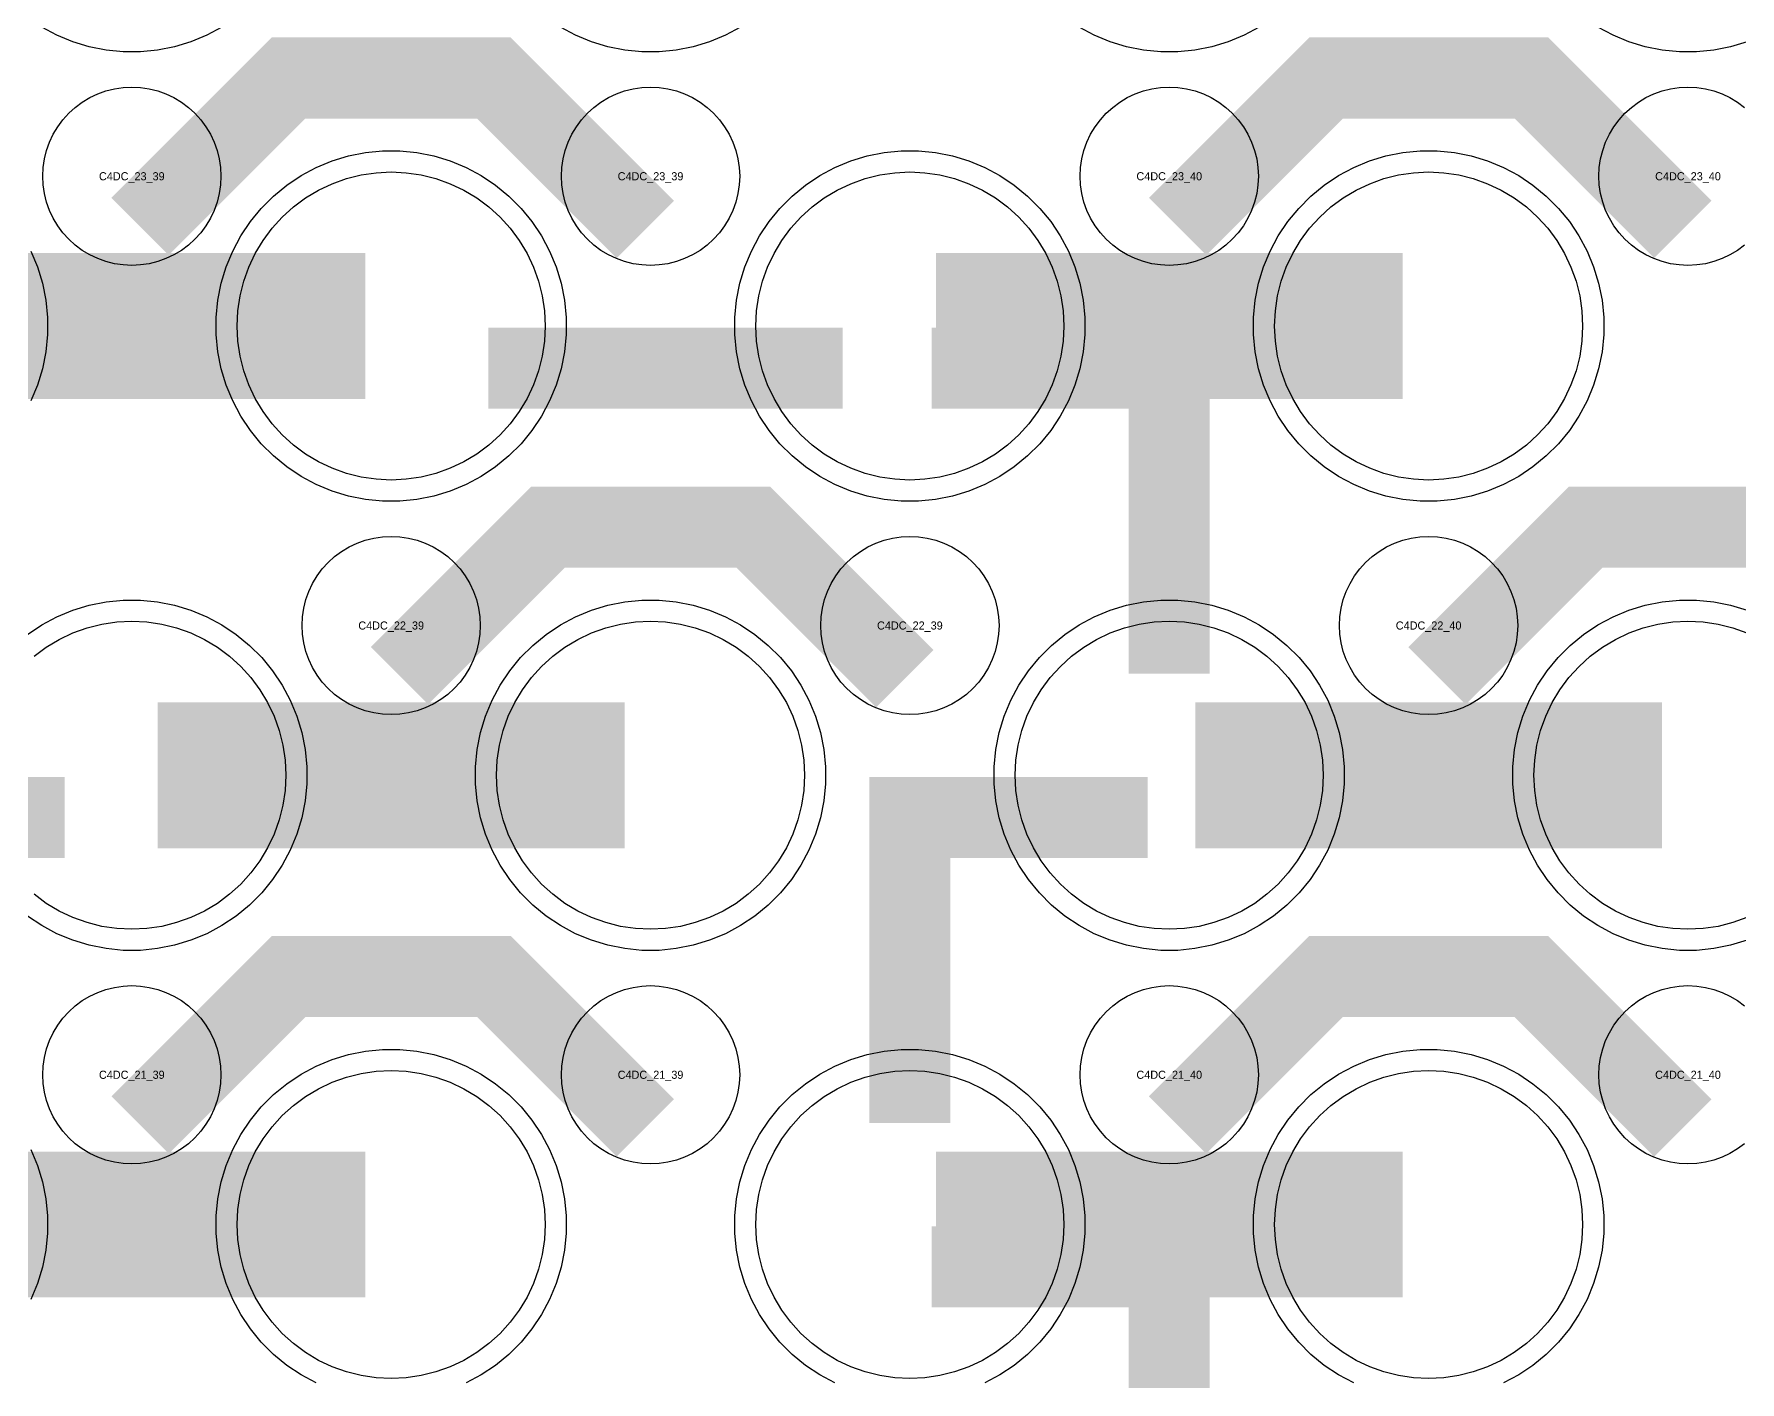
# Model space of a CAD drawing. Extents: x -11880 to 11880, y -14992 to 14992.
# Drawn here: x 450 to 976, y -11978 to -11563 of the extents above; entities that cross this region are included whole.
import ezdxf
from ezdxf.enums import TextEntityAlignment as Align

# ---------------------------------------------------------------- set-up
doc = ezdxf.new("R2010")
doc.units = 0
doc.header["$MEASUREMENT"] = 0
for name, color, linetype in [('GDS_775_DT_237', 138, 'CONTINUOUS'), ('RDL1_FS', 34, 'CONTINUOUS'), ('RDL_BS', 160, 'CONTINUOUS')]:
    doc.layers.add(name, color=color, linetype=linetype)

msp = doc.modelspace()

# ---------------------------------------------------------------- linework, layer by layer
at = {"layer": 'RDL1_FS'}
for points in [[(560, -11700.099), (555.343, -11699.87), (550.732, -11699.186), (546.209, -11698.054), (541.819, -11696.482), (537.605, -11694.49), (533.605, -11692.092), (529.86, -11689.314), (526.406, -11686.184), (523.276, -11682.73), (520.498, -11678.985), (518.1, -11674.985), (516.108, -11670.771), (514.536, -11666.381), (513.404, -11661.858), (512.72, -11657.247), (512.491, -11652.59), (512.72, -11647.933), (513.404, -11643.322), (514.536, -11638.799), (516.108, -11634.409), (518.1, -11630.195), (520.498, -11626.195), (523.276, -11622.45), (526.406, -11618.996), (529.86, -11615.866), (533.605, -11613.088), (537.605, -11610.69), (541.819, -11608.698), (546.209, -11607.126), (550.732, -11605.994), (555.343, -11605.31), (560, -11605.081), (564.657, -11605.31), (569.268, -11605.994), (573.791, -11607.126), (578.181, -11608.698), (582.395, -11610.69), (586.395, -11613.088), (590.14, -11615.866), (593.594, -11618.996), (596.724, -11622.45), (599.502, -11626.195), (601.9, -11630.195), (603.892, -11634.409), (605.464, -11638.799), (606.596, -11643.322), (607.28, -11647.933), (607.509, -11652.59), (607.28, -11657.247), (606.596, -11661.858), (605.464, -11666.381), (603.892, -11670.771), (601.9, -11674.985), (599.502, -11678.985), (596.724, -11682.73), (593.594, -11686.184), (590.14, -11689.314), (586.395, -11692.092), (582.395, -11694.49), (578.181, -11696.482), (573.791, -11698.054), (569.268, -11699.186), (564.657, -11699.87)], [(720, -11700.099), (715.343, -11699.87), (710.732, -11699.186), (706.209, -11698.054), (701.819, -11696.482), (697.605, -11694.49), (693.605, -11692.092), (689.86, -11689.314), (686.406, -11686.184), (683.276, -11682.73), (680.498, -11678.985), (678.1, -11674.985), (676.108, -11670.771), (674.536, -11666.381), (673.404, -11661.858), (672.72, -11657.247), (672.491, -11652.59), (672.72, -11647.933), (673.404, -11643.322), (674.536, -11638.799), (676.108, -11634.409), (678.1, -11630.195), (680.498, -11626.195), (683.276, -11622.45), (686.406, -11618.996), (689.86, -11615.866), (693.605, -11613.088), (697.605, -11610.69), (701.819, -11608.698), (706.209, -11607.126), (710.732, -11605.994), (715.343, -11605.31), (720, -11605.081), (724.657, -11605.31), (729.268, -11605.994), (733.791, -11607.126), (738.181, -11608.698), (742.395, -11610.69), (746.395, -11613.088), (750.14, -11615.866), (753.594, -11618.996), (756.724, -11622.45), (759.502, -11626.195), (761.9, -11630.195), (763.892, -11634.409), (765.464, -11638.799), (766.596, -11643.322), (767.28, -11647.933), (767.509, -11652.59), (767.28, -11657.247), (766.596, -11661.858), (765.464, -11666.381), (763.892, -11670.771), (761.9, -11674.985), (759.502, -11678.985), (756.724, -11682.73), (753.594, -11686.184), (750.14, -11689.314), (746.395, -11692.092), (742.395, -11694.49), (738.181, -11696.482), (733.791, -11698.054), (729.268, -11699.186), (724.657, -11699.87)], [(880, -11700.099), (875.343, -11699.87), (870.732, -11699.186), (866.209, -11698.054), (861.819, -11696.482), (857.605, -11694.49), (853.605, -11692.092), (849.86, -11689.314), (846.406, -11686.184), (843.276, -11682.73), (840.498, -11678.985), (838.1, -11674.985), (836.108, -11670.771), (834.536, -11666.381), (833.404, -11661.858), (832.72, -11657.247), (832.491, -11652.59), (832.72, -11647.933), (833.404, -11643.322), (834.536, -11638.799), (836.108, -11634.409), (838.1, -11630.195), (840.498, -11626.195), (843.276, -11622.45), (846.406, -11618.996), (849.86, -11615.866), (853.605, -11613.088), (857.605, -11610.69), (861.819, -11608.698), (866.209, -11607.126), (870.732, -11605.994), (875.343, -11605.31), (880, -11605.081), (884.657, -11605.31), (889.268, -11605.994), (893.791, -11607.126), (898.181, -11608.698), (902.395, -11610.69), (906.395, -11613.088), (910.14, -11615.866), (913.594, -11618.996), (916.724, -11622.45), (919.502, -11626.195), (921.9, -11630.195), (923.892, -11634.409), (925.464, -11638.799), (926.596, -11643.322), (927.28, -11647.933), (927.509, -11652.59), (927.28, -11657.247), (926.596, -11661.858), (925.464, -11666.381), (923.892, -11670.771), (921.9, -11674.985), (919.502, -11678.985), (916.724, -11682.73), (913.594, -11686.184), (910.14, -11689.314), (906.395, -11692.092), (902.395, -11694.49), (898.181, -11696.482), (893.791, -11698.054), (889.268, -11699.186), (884.657, -11699.87)], [(800, -11838.664), (795.343, -11838.435), (790.732, -11837.751), (786.209, -11836.619), (781.819, -11835.047), (777.605, -11833.055), (773.605, -11830.657), (769.86, -11827.879), (766.406, -11824.749), (763.276, -11821.295), (760.498, -11817.55), (758.1, -11813.55), (756.108, -11809.336), (754.536, -11804.946), (753.404, -11800.423), (752.72, -11795.812), (752.491, -11791.155), (752.72, -11786.498), (753.404, -11781.887), (754.536, -11777.364), (756.108, -11772.974), (758.1, -11768.76), (760.498, -11764.76), (763.276, -11761.015), (766.406, -11757.561), (769.86, -11754.431), (773.605, -11751.653), (777.605, -11749.255), (781.819, -11747.263), (786.209, -11745.691), (790.732, -11744.559), (795.343, -11743.875), (800, -11743.646), (804.657, -11743.875), (809.268, -11744.559), (813.791, -11745.691), (818.181, -11747.263), (822.395, -11749.255), (826.395, -11751.653), (830.14, -11754.431), (833.594, -11757.561), (836.724, -11761.015), (839.502, -11764.76), (841.9, -11768.76), (843.892, -11772.974), (845.464, -11777.364), (846.596, -11781.887), (847.28, -11786.498), (847.509, -11791.155), (847.28, -11795.812), (846.596, -11800.423), (845.464, -11804.946), (843.892, -11809.336), (841.9, -11813.55), (839.502, -11817.55), (836.724, -11821.295), (833.594, -11824.749), (830.14, -11827.879), (826.395, -11830.657), (822.395, -11833.055), (818.181, -11835.047), (813.791, -11836.619), (809.268, -11837.751), (804.657, -11838.435)], [(720, -11977.229), (715.343, -11977), (710.732, -11976.316), (706.209, -11975.184), (701.819, -11973.612), (697.605, -11971.62), (693.605, -11969.222), (689.86, -11966.444), (686.406, -11963.314), (683.276, -11959.86), (680.498, -11956.115), (678.1, -11952.115), (676.108, -11947.901), (674.536, -11943.511), (673.404, -11938.988), (672.72, -11934.377), (672.491, -11929.72), (672.72, -11925.063), (673.404, -11920.452), (674.536, -11915.929), (676.108, -11911.539), (678.1, -11907.325), (680.498, -11903.325), (683.276, -11899.58), (686.406, -11896.126), (689.86, -11892.996), (693.605, -11890.218), (697.605, -11887.82), (701.819, -11885.828), (706.209, -11884.256), (710.732, -11883.124), (715.343, -11882.44), (720, -11882.211), (724.657, -11882.44), (729.268, -11883.124), (733.791, -11884.256), (738.181, -11885.828), (742.395, -11887.82), (746.395, -11890.218), (750.14, -11892.996), (753.594, -11896.126), (756.724, -11899.58), (759.502, -11903.325), (761.9, -11907.325), (763.892, -11911.539), (765.464, -11915.929), (766.596, -11920.452), (767.28, -11925.063), (767.509, -11929.72), (767.28, -11934.377), (766.596, -11938.988), (765.464, -11943.511), (763.892, -11947.901), (761.9, -11952.115), (759.502, -11956.115), (756.724, -11959.86), (753.594, -11963.314), (750.14, -11966.444), (746.395, -11969.222), (742.395, -11971.62), (738.181, -11973.612), (733.791, -11975.184), (729.268, -11976.316), (724.657, -11977)], [(880, -11977.229), (875.343, -11977), (870.732, -11976.316), (866.209, -11975.184), (861.819, -11973.612), (857.605, -11971.62), (853.605, -11969.222), (849.86, -11966.444), (846.406, -11963.314), (843.276, -11959.86), (840.498, -11956.115), (838.1, -11952.115), (836.108, -11947.901), (834.536, -11943.511), (833.404, -11938.988), (832.72, -11934.377), (832.491, -11929.72), (832.72, -11925.063), (833.404, -11920.452), (834.536, -11915.929), (836.108, -11911.539), (838.1, -11907.325), (840.498, -11903.325), (843.276, -11899.58), (846.406, -11896.126), (849.86, -11892.996), (853.605, -11890.218), (857.605, -11887.82), (861.819, -11885.828), (866.209, -11884.256), (870.732, -11883.124), (875.343, -11882.44), (880, -11882.211), (884.657, -11882.44), (889.268, -11883.124), (893.791, -11884.256), (898.181, -11885.828), (902.395, -11887.82), (906.395, -11890.218), (910.14, -11892.996), (913.594, -11896.126), (916.724, -11899.58), (919.502, -11903.325), (921.9, -11907.325), (923.892, -11911.539), (925.464, -11915.929), (926.596, -11920.452), (927.28, -11925.063), (927.509, -11929.72), (927.28, -11934.377), (926.596, -11938.988), (925.464, -11943.511), (923.892, -11947.901), (921.9, -11952.115), (919.502, -11956.115), (916.724, -11959.86), (913.594, -11963.314), (910.14, -11966.444), (906.395, -11969.222), (902.395, -11971.62), (898.181, -11973.612), (893.791, -11975.184), (889.268, -11976.316), (884.657, -11977)]]:
    msp.add_lwpolyline(points, close=True, dxfattribs=at)
for points in [[(408.002, -11652.59, 45, 45, 0), (480.002, -11652.59, 45, 45, 0)], [(480.002, -11652.59, 45, 45, 0), (552.002, -11652.59, 45, 45, 0)], [(728.002, -11652.59, 45, 45, 0), (800.002, -11652.59, 45, 45, 0)], [(800.002, -11652.59, 45, 45, 0), (872.002, -11652.59, 45, 45, 0)], [(808.002, -11791.155, 45, 45, 0), (880.002, -11791.155, 45, 45, 0)], [(880.002, -11791.155, 45, 45, 0), (952.002, -11791.155, 45, 45, 0)], [(728.002, -11929.72, 45, 45, 0), (800.002, -11929.72, 45, 45, 0)], [(800.002, -11929.72, 45, 45, 0), (872.002, -11929.72, 45, 45, 0)]]:
    msp.add_lwpolyline(points, format="xyseb", dxfattribs=at)
at = {"layer": 'RDL1_FS', "color": 241, "true_color": 0xf7abae}
msp.add_lwpolyline([(449.86, -11754.431), (453.605, -11751.653), (457.605, -11749.255), (461.819, -11747.263), (466.209, -11745.691), (470.732, -11744.559), (475.343, -11743.875), (480, -11743.646), (484.657, -11743.875), (489.268, -11744.559), (493.791, -11745.691), (498.181, -11747.263), (502.395, -11749.255), (506.395, -11751.653), (510.14, -11754.431), (513.594, -11757.561), (516.724, -11761.015), (519.502, -11764.76), (521.9, -11768.76), (523.892, -11772.974), (525.464, -11777.364), (526.596, -11781.887), (527.28, -11786.498), (527.509, -11791.155), (527.28, -11795.812), (526.596, -11800.423), (525.464, -11804.946), (523.892, -11809.336), (521.9, -11813.55), (519.502, -11817.55), (516.724, -11821.295), (513.594, -11824.749), (510.14, -11827.879), (506.395, -11830.657), (502.395, -11833.055), (498.181, -11835.047), (493.791, -11836.619), (489.268, -11837.751), (484.657, -11838.435), (480, -11838.664), (475.343, -11838.435), (470.732, -11837.751), (466.209, -11836.619), (461.819, -11835.047), (457.605, -11833.055), (453.605, -11830.657), (449.86, -11827.879)], dxfattribs=at)
for points in [[(640, -11838.664), (635.343, -11838.435), (630.732, -11837.751), (626.209, -11836.619), (621.819, -11835.047), (617.605, -11833.055), (613.605, -11830.657), (609.86, -11827.879), (606.406, -11824.749), (603.276, -11821.295), (600.498, -11817.55), (598.1, -11813.55), (596.108, -11809.336), (594.536, -11804.946), (593.404, -11800.423), (592.72, -11795.812), (592.491, -11791.155), (592.72, -11786.498), (593.404, -11781.887), (594.536, -11777.364), (596.108, -11772.974), (598.1, -11768.76), (600.498, -11764.76), (603.276, -11761.015), (606.406, -11757.561), (609.86, -11754.431), (613.605, -11751.653), (617.605, -11749.255), (621.819, -11747.263), (626.209, -11745.691), (630.732, -11744.559), (635.343, -11743.875), (640, -11743.646), (644.657, -11743.875), (649.268, -11744.559), (653.791, -11745.691), (658.181, -11747.263), (662.395, -11749.255), (666.395, -11751.653), (670.14, -11754.431), (673.594, -11757.561), (676.724, -11761.015), (679.502, -11764.76), (681.9, -11768.76), (683.892, -11772.974), (685.464, -11777.364), (686.596, -11781.887), (687.28, -11786.498), (687.509, -11791.155), (687.28, -11795.812), (686.596, -11800.423), (685.464, -11804.946), (683.892, -11809.336), (681.9, -11813.55), (679.502, -11817.55), (676.724, -11821.295), (673.594, -11824.749), (670.14, -11827.879), (666.395, -11830.657), (662.395, -11833.055), (658.181, -11835.047), (653.791, -11836.619), (649.268, -11837.751), (644.657, -11838.435)], [(560, -11977.229), (555.343, -11977), (550.732, -11976.316), (546.209, -11975.184), (541.819, -11973.612), (537.605, -11971.62), (533.605, -11969.222), (529.86, -11966.444), (526.406, -11963.314), (523.276, -11959.86), (520.498, -11956.115), (518.1, -11952.115), (516.108, -11947.901), (514.536, -11943.511), (513.404, -11938.988), (512.72, -11934.377), (512.491, -11929.72), (512.72, -11925.063), (513.404, -11920.452), (514.536, -11915.929), (516.108, -11911.539), (518.1, -11907.325), (520.498, -11903.325), (523.276, -11899.58), (526.406, -11896.126), (529.86, -11892.996), (533.605, -11890.218), (537.605, -11887.82), (541.819, -11885.828), (546.209, -11884.256), (550.732, -11883.124), (555.343, -11882.44), (560, -11882.211), (564.657, -11882.44), (569.268, -11883.124), (573.791, -11884.256), (578.181, -11885.828), (582.395, -11887.82), (586.395, -11890.218), (590.14, -11892.996), (593.594, -11896.126), (596.724, -11899.58), (599.502, -11903.325), (601.9, -11907.325), (603.892, -11911.539), (605.464, -11915.929), (606.596, -11920.452), (607.28, -11925.063), (607.509, -11929.72), (607.28, -11934.377), (606.596, -11938.988), (605.464, -11943.511), (603.892, -11947.901), (601.9, -11952.115), (599.502, -11956.115), (596.724, -11959.86), (593.594, -11963.314), (590.14, -11966.444), (586.395, -11969.222), (582.395, -11971.62), (578.181, -11973.612), (573.791, -11975.184), (569.268, -11976.316), (564.657, -11977)]]:
    msp.add_lwpolyline(points, close=True, dxfattribs=at)
at = {"layer": 'RDL1_FS'}
msp.add_lwpolyline([(978.181, -11835.047), (973.791, -11836.619), (969.268, -11837.751), (964.657, -11838.435), (960, -11838.664), (955.343, -11838.435), (950.732, -11837.751), (946.209, -11836.619), (941.819, -11835.047), (937.605, -11833.055), (933.605, -11830.657), (929.86, -11827.879), (926.406, -11824.749), (923.276, -11821.295), (920.498, -11817.55), (918.1, -11813.55), (916.108, -11809.336), (914.536, -11804.946), (913.404, -11800.423), (912.72, -11795.812), (912.491, -11791.155), (912.72, -11786.498), (913.404, -11781.887), (914.536, -11777.364), (916.108, -11772.974), (918.1, -11768.76), (920.498, -11764.76), (923.276, -11761.015), (926.406, -11757.561), (929.86, -11754.431), (933.605, -11751.653), (937.605, -11749.255), (941.819, -11747.263), (946.209, -11745.691), (950.732, -11744.559), (955.343, -11743.875), (960, -11743.646), (964.657, -11743.875), (969.268, -11744.559), (973.791, -11745.691), (978.181, -11747.263)], dxfattribs=at)
at = {"layer": 'RDL1_FS', "color": 241, "true_color": 0xf7abae}
for points in [[(488.002, -11791.155, 45, 45, 0), (560.002, -11791.155, 45, 45, 0)], [(560.002, -11791.155, 45, 45, 0), (632.002, -11791.155, 45, 45, 0)], [(408.002, -11929.72, 45, 45, 0), (480.002, -11929.72, 45, 45, 0)], [(480.002, -11929.72, 45, 45, 0), (552.002, -11929.72, 45, 45, 0)]]:
    msp.add_lwpolyline(points, format="xyseb", dxfattribs=at)
at = {"layer": 'RDL_BS'}
for points in [[(507.777, -11560.408), (503.115, -11562.9), (498.205, -11564.931), (493.165, -11566.462), (487.938, -11567.508), (482.644, -11568.025), (477.356, -11568.025), (472.062, -11567.508), (466.835, -11566.462), (461.795, -11564.931), (456.885, -11562.9), (452.223, -11560.408)], [(667.777, -11560.408), (663.115, -11562.9), (658.205, -11564.931), (653.165, -11566.462), (647.938, -11567.508), (642.644, -11568.025), (637.356, -11568.025), (632.062, -11567.508), (626.835, -11566.462), (621.795, -11564.931), (616.885, -11562.9), (612.223, -11560.408)], [(827.777, -11560.408), (823.115, -11562.9), (818.205, -11564.931), (813.165, -11566.462), (807.938, -11567.508), (802.644, -11568.025), (797.356, -11568.025), (792.062, -11567.508), (786.835, -11566.462), (781.795, -11564.931), (776.885, -11562.9), (772.223, -11560.408)], [(978.205, -11564.931), (973.165, -11566.462), (967.938, -11567.508), (962.644, -11568.025), (957.356, -11568.025), (952.062, -11567.508), (946.835, -11566.462), (941.795, -11564.931), (936.885, -11562.9), (932.223, -11560.408)], [(977.443, -11627.656), (975.28, -11629.259), (972.956, -11630.652), (970.519, -11631.804), (967.984, -11632.711), (965.365, -11633.368), (962.693, -11633.764), (960, -11633.896), (957.307, -11633.764), (954.635, -11633.368), (952.016, -11632.711), (949.481, -11631.804), (947.044, -11630.652), (944.72, -11629.259), (942.557, -11627.656), (940.558, -11625.844), (938.746, -11623.845), (937.143, -11621.682), (935.75, -11619.358), (934.598, -11616.921), (933.691, -11614.386), (933.034, -11611.767), (932.638, -11609.095), (932.506, -11606.402), (932.638, -11603.709), (933.034, -11601.037), (933.691, -11598.418), (934.598, -11595.883), (935.75, -11593.446), (937.143, -11591.122), (938.746, -11588.959), (940.558, -11586.96), (942.557, -11585.148), (944.72, -11583.545), (947.044, -11582.152), (949.481, -11581), (952.016, -11580.093), (954.635, -11579.436), (957.307, -11579.04), (960, -11578.908), (962.693, -11579.04), (965.365, -11579.436), (967.984, -11580.093), (970.519, -11581), (972.956, -11582.152), (975.28, -11583.545), (977.443, -11585.148)], [(448.875, -11629.475), (450.906, -11634.385), (452.437, -11639.425), (453.483, -11644.652), (454, -11649.946), (454, -11655.234), (453.483, -11660.528), (452.437, -11665.755), (450.906, -11670.795), (448.875, -11675.705)], [(978.205, -11842.061), (973.165, -11843.592), (967.938, -11844.638), (962.644, -11845.155), (957.356, -11845.155), (952.062, -11844.638), (946.835, -11843.592), (941.795, -11842.061), (936.885, -11840.03), (932.223, -11837.538), (927.809, -11834.591), (923.708, -11831.229), (919.926, -11827.447), (916.564, -11823.346), (913.617, -11818.932), (911.125, -11814.27), (909.094, -11809.36), (907.563, -11804.32), (906.517, -11799.093), (906, -11793.799), (906, -11788.511), (906.517, -11783.217), (907.563, -11777.99), (909.094, -11772.95), (911.125, -11768.04), (913.617, -11763.378), (916.564, -11758.964), (919.926, -11754.863), (923.708, -11751.081), (927.809, -11747.719), (932.223, -11744.772), (936.885, -11742.28), (941.795, -11740.249), (946.835, -11738.718), (952.062, -11737.672), (957.356, -11737.155), (962.644, -11737.155), (967.938, -11737.672), (973.165, -11738.718), (978.205, -11740.249)], [(977.443, -11904.786), (975.28, -11906.389), (972.956, -11907.782), (970.519, -11908.934), (967.984, -11909.841), (965.365, -11910.498), (962.693, -11910.894), (960, -11911.026), (957.307, -11910.894), (954.635, -11910.498), (952.016, -11909.841), (949.481, -11908.934), (947.044, -11907.782), (944.72, -11906.389), (942.557, -11904.786), (940.558, -11902.974), (938.746, -11900.975), (937.143, -11898.812), (935.75, -11896.488), (934.598, -11894.051), (933.691, -11891.516), (933.034, -11888.897), (932.638, -11886.225), (932.506, -11883.532), (932.638, -11880.839), (933.034, -11878.167), (933.691, -11875.548), (934.598, -11873.013), (935.75, -11870.576), (937.143, -11868.252), (938.746, -11866.089), (940.558, -11864.09), (942.557, -11862.278), (944.72, -11860.675), (947.044, -11859.282), (949.481, -11858.13), (952.016, -11857.223), (954.635, -11856.566), (957.307, -11856.17), (960, -11856.038), (962.693, -11856.17), (965.365, -11856.566), (967.984, -11857.223), (970.519, -11858.13), (972.956, -11859.282), (975.28, -11860.675), (977.443, -11862.278)], [(696.885, -11978.595), (692.223, -11976.103), (687.809, -11973.156), (683.708, -11969.794), (679.926, -11966.012), (676.564, -11961.911), (673.617, -11957.497), (671.125, -11952.835), (669.094, -11947.925), (667.563, -11942.885), (666.517, -11937.658), (666, -11932.364), (666, -11927.076), (666.517, -11921.782), (667.563, -11916.555), (669.094, -11911.515), (671.125, -11906.605), (673.617, -11901.943), (676.564, -11897.529), (679.926, -11893.428), (683.708, -11889.646), (687.809, -11886.284), (692.223, -11883.337), (696.885, -11880.845), (701.795, -11878.814), (706.835, -11877.283), (712.062, -11876.237), (717.356, -11875.72), (722.644, -11875.72), (727.938, -11876.237), (733.165, -11877.283), (738.205, -11878.814), (743.115, -11880.845), (747.777, -11883.337), (752.191, -11886.284), (756.292, -11889.646), (760.074, -11893.428), (763.436, -11897.529), (766.383, -11901.943), (768.875, -11906.605), (770.906, -11911.515), (772.437, -11916.555), (773.483, -11921.782), (774, -11927.076), (774, -11932.364), (773.483, -11937.658), (772.437, -11942.885), (770.906, -11947.925), (768.875, -11952.835), (766.383, -11957.497), (763.436, -11961.911), (760.074, -11966.012), (756.292, -11969.794), (752.191, -11973.156), (747.777, -11976.103), (743.115, -11978.595)], [(856.885, -11978.595), (852.223, -11976.103), (847.809, -11973.156), (843.708, -11969.794), (839.926, -11966.012), (836.564, -11961.911), (833.617, -11957.497), (831.125, -11952.835), (829.094, -11947.925), (827.563, -11942.885), (826.517, -11937.658), (826, -11932.364), (826, -11927.076), (826.517, -11921.782), (827.563, -11916.555), (829.094, -11911.515), (831.125, -11906.605), (833.617, -11901.943), (836.564, -11897.529), (839.926, -11893.428), (843.708, -11889.646), (847.809, -11886.284), (852.223, -11883.337), (856.885, -11880.845), (861.795, -11878.814), (866.835, -11877.283), (872.062, -11876.237), (877.356, -11875.72), (882.644, -11875.72), (887.938, -11876.237), (893.165, -11877.283), (898.205, -11878.814), (903.115, -11880.845), (907.777, -11883.337), (912.191, -11886.284), (916.292, -11889.646), (920.074, -11893.428), (923.436, -11897.529), (926.383, -11901.943), (928.875, -11906.605), (930.906, -11911.515), (932.437, -11916.555), (933.483, -11921.782), (934, -11927.076), (934, -11932.364), (933.483, -11937.658), (932.437, -11942.885), (930.906, -11947.925), (928.875, -11952.835), (926.383, -11957.497), (923.436, -11961.911), (920.074, -11966.012), (916.292, -11969.794), (912.191, -11973.156), (907.777, -11976.103), (903.115, -11978.595)]]:
    msp.add_lwpolyline(points, dxfattribs=at)
for points in [[(482.562, -11621.904, 25, 25, 0), (528.377, -11576.089, 25, 25, 0), (561.93, -11576.089, 25, 25, 0)], [(638.401, -11622.803, 25, 25, 0), (591.687, -11576.089, 25, 25, 0), (561.929, -11576.089, 25, 25, 0)], [(802.562, -11621.904, 25, 25, 0), (848.377, -11576.089, 25, 25, 0), (881.93, -11576.089, 25, 25, 0)], [(958.401, -11622.803, 25, 25, 0), (911.687, -11576.089, 25, 25, 0), (881.929, -11576.089, 25, 25, 0)], [(800, -11759.86, 25, 25, 0), (800, -11653.083, 25, 25, 0)], [(590.016, -11665.603, 25, 25, 0), (699.281, -11665.603, 25, 25, 0)], [(812.5, -11665.583, 25, 25, 0), (726.667, -11665.583, 25, 25, 0)], [(772.944, -11665.583, 25, 25, 0), (731.74, -11665.583, 25, 25, 0)], [(800, -11683.552, 25, 25, 0), (800, -11729.172, 25, 25, 0)], [(562.562, -11760.469, 25, 25, 0), (608.377, -11714.654, 25, 25, 0), (641.93, -11714.654, 25, 25, 0)], [(718.401, -11761.368, 25, 25, 0), (671.687, -11714.654, 25, 25, 0), (641.929, -11714.654, 25, 25, 0)], [(882.562, -11760.469, 25, 25, 0), (928.377, -11714.654, 25, 25, 0), (961.93, -11714.654, 25, 25, 0)], [(1038.401, -11761.368, 25, 25, 0), (991.687, -11714.654, 25, 25, 0), (961.929, -11714.654, 25, 25, 0)], [(720, -11898.425, 25, 25, 0), (720, -11791.648, 25, 25, 0)], [(707.5, -11804.148, 25, 25, 0), (793.333, -11804.148, 25, 25, 0)], [(747.056, -11804.148, 25, 25, 0), (788.26, -11804.148, 25, 25, 0)], [(720, -11822.117, 25, 25, 0), (720, -11867.737, 25, 25, 0)], [(482.562, -11899.034, 25, 25, 0), (528.377, -11853.219, 25, 25, 0), (561.93, -11853.219, 25, 25, 0)], [(638.401, -11899.933, 25, 25, 0), (591.687, -11853.219, 25, 25, 0), (561.929, -11853.219, 25, 25, 0)], [(802.562, -11899.034, 25, 25, 0), (848.377, -11853.219, 25, 25, 0), (881.93, -11853.219, 25, 25, 0)], [(958.401, -11899.933, 25, 25, 0), (911.687, -11853.219, 25, 25, 0), (881.929, -11853.219, 25, 25, 0)], [(800, -12037.01, 25, 25, 0), (800, -11930.233, 25, 25, 0)], [(812.5, -11942.733, 25, 25, 0), (726.667, -11942.733, 25, 25, 0)], [(772.944, -11942.733, 25, 25, 0), (731.74, -11942.733, 25, 25, 0)], [(800, -11960.702, 25, 25, 0), (800, -12006.322, 25, 25, 0)]]:
    msp.add_lwpolyline(points, format="xyseb", dxfattribs=at)
for points in [[(480, -11633.896), (477.307, -11633.764), (474.635, -11633.368), (472.016, -11632.711), (469.481, -11631.804), (467.044, -11630.652), (464.72, -11629.259), (462.557, -11627.656), (460.558, -11625.844), (458.746, -11623.845), (457.143, -11621.682), (455.75, -11619.358), (454.598, -11616.921), (453.691, -11614.386), (453.034, -11611.767), (452.638, -11609.095), (452.506, -11606.402), (452.638, -11603.709), (453.034, -11601.037), (453.691, -11598.418), (454.598, -11595.883), (455.75, -11593.446), (457.143, -11591.122), (458.746, -11588.959), (460.558, -11586.96), (462.557, -11585.148), (464.72, -11583.545), (467.044, -11582.152), (469.481, -11581), (472.016, -11580.093), (474.635, -11579.436), (477.307, -11579.04), (480, -11578.908), (482.693, -11579.04), (485.365, -11579.436), (487.984, -11580.093), (490.519, -11581), (492.956, -11582.152), (495.28, -11583.545), (497.443, -11585.148), (499.442, -11586.96), (501.254, -11588.959), (502.857, -11591.122), (504.25, -11593.446), (505.402, -11595.883), (506.309, -11598.418), (506.966, -11601.037), (507.362, -11603.709), (507.494, -11606.402), (507.362, -11609.095), (506.966, -11611.767), (506.309, -11614.386), (505.402, -11616.921), (504.25, -11619.358), (502.857, -11621.682), (501.254, -11623.845), (499.442, -11625.844), (497.443, -11627.656), (495.28, -11629.259), (492.956, -11630.652), (490.519, -11631.804), (487.984, -11632.711), (485.365, -11633.368), (482.693, -11633.764)], [(640, -11633.896), (637.307, -11633.764), (634.635, -11633.368), (632.016, -11632.711), (629.481, -11631.804), (627.044, -11630.652), (624.72, -11629.259), (622.557, -11627.656), (620.558, -11625.844), (618.746, -11623.845), (617.143, -11621.682), (615.75, -11619.358), (614.598, -11616.921), (613.691, -11614.386), (613.034, -11611.767), (612.638, -11609.095), (612.506, -11606.402), (612.638, -11603.709), (613.034, -11601.037), (613.691, -11598.418), (614.598, -11595.883), (615.75, -11593.446), (617.143, -11591.122), (618.746, -11588.959), (620.558, -11586.96), (622.557, -11585.148), (624.72, -11583.545), (627.044, -11582.152), (629.481, -11581), (632.016, -11580.093), (634.635, -11579.436), (637.307, -11579.04), (640, -11578.908), (642.693, -11579.04), (645.365, -11579.436), (647.984, -11580.093), (650.519, -11581), (652.956, -11582.152), (655.28, -11583.545), (657.443, -11585.148), (659.442, -11586.96), (661.254, -11588.959), (662.857, -11591.122), (664.25, -11593.446), (665.402, -11595.883), (666.309, -11598.418), (666.966, -11601.037), (667.362, -11603.709), (667.494, -11606.402), (667.362, -11609.095), (666.966, -11611.767), (666.309, -11614.386), (665.402, -11616.921), (664.25, -11619.358), (662.857, -11621.682), (661.254, -11623.845), (659.442, -11625.844), (657.443, -11627.656), (655.28, -11629.259), (652.956, -11630.652), (650.519, -11631.804), (647.984, -11632.711), (645.365, -11633.368), (642.693, -11633.764)], [(800, -11633.896), (797.307, -11633.764), (794.635, -11633.368), (792.016, -11632.711), (789.481, -11631.804), (787.044, -11630.652), (784.72, -11629.259), (782.557, -11627.656), (780.558, -11625.844), (778.746, -11623.845), (777.143, -11621.682), (775.75, -11619.358), (774.598, -11616.921), (773.691, -11614.386), (773.034, -11611.767), (772.638, -11609.095), (772.506, -11606.402), (772.638, -11603.709), (773.034, -11601.037), (773.691, -11598.418), (774.598, -11595.883), (775.75, -11593.446), (777.143, -11591.122), (778.746, -11588.959), (780.558, -11586.96), (782.557, -11585.148), (784.72, -11583.545), (787.044, -11582.152), (789.481, -11581), (792.016, -11580.093), (794.635, -11579.436), (797.307, -11579.04), (800, -11578.908), (802.693, -11579.04), (805.365, -11579.436), (807.984, -11580.093), (810.519, -11581), (812.956, -11582.152), (815.28, -11583.545), (817.443, -11585.148), (819.442, -11586.96), (821.254, -11588.959), (822.857, -11591.122), (824.25, -11593.446), (825.402, -11595.883), (826.309, -11598.418), (826.966, -11601.037), (827.362, -11603.709), (827.494, -11606.402), (827.362, -11609.095), (826.966, -11611.767), (826.309, -11614.386), (825.402, -11616.921), (824.25, -11619.358), (822.857, -11621.682), (821.254, -11623.845), (819.442, -11625.844), (817.443, -11627.656), (815.28, -11629.259), (812.956, -11630.652), (810.519, -11631.804), (807.984, -11632.711), (805.365, -11633.368), (802.693, -11633.764)], [(557.356, -11706.59), (552.062, -11706.073), (546.835, -11705.027), (541.795, -11703.496), (536.885, -11701.465), (532.223, -11698.973), (527.809, -11696.026), (523.708, -11692.664), (519.926, -11688.882), (516.564, -11684.781), (513.617, -11680.367), (511.125, -11675.705), (509.094, -11670.795), (507.563, -11665.755), (506.517, -11660.528), (506, -11655.234), (506, -11649.946), (506.517, -11644.652), (507.563, -11639.425), (509.094, -11634.385), (511.125, -11629.475), (513.617, -11624.813), (516.564, -11620.399), (519.926, -11616.298), (523.708, -11612.516), (527.809, -11609.154), (532.223, -11606.207), (536.885, -11603.715), (541.795, -11601.684), (546.835, -11600.153), (552.062, -11599.107), (557.356, -11598.59), (562.644, -11598.59), (567.938, -11599.107), (573.165, -11600.153), (578.205, -11601.684), (583.115, -11603.715), (587.777, -11606.207), (592.191, -11609.154), (596.292, -11612.516), (600.074, -11616.298), (603.436, -11620.399), (606.383, -11624.813), (608.875, -11629.475), (610.906, -11634.385), (612.437, -11639.425), (613.483, -11644.652), (614, -11649.946), (614, -11655.234), (613.483, -11660.528), (612.437, -11665.755), (610.906, -11670.795), (608.875, -11675.705), (606.383, -11680.367), (603.436, -11684.781), (600.074, -11688.882), (596.292, -11692.664), (592.191, -11696.026), (587.777, -11698.973), (583.115, -11701.465), (578.205, -11703.496), (573.165, -11705.027), (567.938, -11706.073), (562.644, -11706.59)], [(717.356, -11706.59), (712.062, -11706.073), (706.835, -11705.027), (701.795, -11703.496), (696.885, -11701.465), (692.223, -11698.973), (687.809, -11696.026), (683.708, -11692.664), (679.926, -11688.882), (676.564, -11684.781), (673.617, -11680.367), (671.125, -11675.705), (669.094, -11670.795), (667.563, -11665.755), (666.517, -11660.528), (666, -11655.234), (666, -11649.946), (666.517, -11644.652), (667.563, -11639.425), (669.094, -11634.385), (671.125, -11629.475), (673.617, -11624.813), (676.564, -11620.399), (679.926, -11616.298), (683.708, -11612.516), (687.809, -11609.154), (692.223, -11606.207), (696.885, -11603.715), (701.795, -11601.684), (706.835, -11600.153), (712.062, -11599.107), (717.356, -11598.59), (722.644, -11598.59), (727.938, -11599.107), (733.165, -11600.153), (738.205, -11601.684), (743.115, -11603.715), (747.777, -11606.207), (752.191, -11609.154), (756.292, -11612.516), (760.074, -11616.298), (763.436, -11620.399), (766.383, -11624.813), (768.875, -11629.475), (770.906, -11634.385), (772.437, -11639.425), (773.483, -11644.652), (774, -11649.946), (774, -11655.234), (773.483, -11660.528), (772.437, -11665.755), (770.906, -11670.795), (768.875, -11675.705), (766.383, -11680.367), (763.436, -11684.781), (760.074, -11688.882), (756.292, -11692.664), (752.191, -11696.026), (747.777, -11698.973), (743.115, -11701.465), (738.205, -11703.496), (733.165, -11705.027), (727.938, -11706.073), (722.644, -11706.59)], [(877.356, -11706.59), (872.062, -11706.073), (866.835, -11705.027), (861.795, -11703.496), (856.885, -11701.465), (852.223, -11698.973), (847.809, -11696.026), (843.708, -11692.664), (839.926, -11688.882), (836.564, -11684.781), (833.617, -11680.367), (831.125, -11675.705), (829.094, -11670.795), (827.563, -11665.755), (826.517, -11660.528), (826, -11655.234), (826, -11649.946), (826.517, -11644.652), (827.563, -11639.425), (829.094, -11634.385), (831.125, -11629.475), (833.617, -11624.813), (836.564, -11620.399), (839.926, -11616.298), (843.708, -11612.516), (847.809, -11609.154), (852.223, -11606.207), (856.885, -11603.715), (861.795, -11601.684), (866.835, -11600.153), (872.062, -11599.107), (877.356, -11598.59), (882.644, -11598.59), (887.938, -11599.107), (893.165, -11600.153), (898.205, -11601.684), (903.115, -11603.715), (907.777, -11606.207), (912.191, -11609.154), (916.292, -11612.516), (920.074, -11616.298), (923.436, -11620.399), (926.383, -11624.813), (928.875, -11629.475), (930.906, -11634.385), (932.437, -11639.425), (933.483, -11644.652), (934, -11649.946), (934, -11655.234), (933.483, -11660.528), (932.437, -11665.755), (930.906, -11670.795), (928.875, -11675.705), (926.383, -11680.367), (923.436, -11684.781), (920.074, -11688.882), (916.292, -11692.664), (912.191, -11696.026), (907.777, -11698.973), (903.115, -11701.465), (898.205, -11703.496), (893.165, -11705.027), (887.938, -11706.073), (882.644, -11706.59)], [(560, -11772.461), (557.307, -11772.329), (554.635, -11771.933), (552.016, -11771.276), (549.481, -11770.369), (547.044, -11769.217), (544.72, -11767.824), (542.557, -11766.221), (540.558, -11764.409), (538.746, -11762.41), (537.143, -11760.247), (535.75, -11757.923), (534.598, -11755.486), (533.691, -11752.951), (533.034, -11750.332), (532.638, -11747.66), (532.506, -11744.967), (532.638, -11742.274), (533.034, -11739.602), (533.691, -11736.983), (534.598, -11734.448), (535.75, -11732.011), (537.143, -11729.687), (538.746, -11727.524), (540.558, -11725.525), (542.557, -11723.713), (544.72, -11722.11), (547.044, -11720.717), (549.481, -11719.565), (552.016, -11718.658), (554.635, -11718.001), (557.307, -11717.605), (560, -11717.473), (562.693, -11717.605), (565.365, -11718.001), (567.984, -11718.658), (570.519, -11719.565), (572.956, -11720.717), (575.28, -11722.11), (577.443, -11723.713), (579.442, -11725.525), (581.254, -11727.524), (582.857, -11729.687), (584.25, -11732.011), (585.402, -11734.448), (586.309, -11736.983), (586.966, -11739.602), (587.362, -11742.274), (587.494, -11744.967), (587.362, -11747.66), (586.966, -11750.332), (586.309, -11752.951), (585.402, -11755.486), (584.25, -11757.923), (582.857, -11760.247), (581.254, -11762.41), (579.442, -11764.409), (577.443, -11766.221), (575.28, -11767.824), (572.956, -11769.217), (570.519, -11770.369), (567.984, -11771.276), (565.365, -11771.933), (562.693, -11772.329)], [(720, -11772.461), (717.307, -11772.329), (714.635, -11771.933), (712.016, -11771.276), (709.481, -11770.369), (707.044, -11769.217), (704.72, -11767.824), (702.557, -11766.221), (700.558, -11764.409), (698.746, -11762.41), (697.143, -11760.247), (695.75, -11757.923), (694.598, -11755.486), (693.691, -11752.951), (693.034, -11750.332), (692.638, -11747.66), (692.506, -11744.967), (692.638, -11742.274), (693.034, -11739.602), (693.691, -11736.983), (694.598, -11734.448), (695.75, -11732.011), (697.143, -11729.687), (698.746, -11727.524), (700.558, -11725.525), (702.557, -11723.713), (704.72, -11722.11), (707.044, -11720.717), (709.481, -11719.565), (712.016, -11718.658), (714.635, -11718.001), (717.307, -11717.605), (720, -11717.473), (722.693, -11717.605), (725.365, -11718.001), (727.984, -11718.658), (730.519, -11719.565), (732.956, -11720.717), (735.28, -11722.11), (737.443, -11723.713), (739.442, -11725.525), (741.254, -11727.524), (742.857, -11729.687), (744.25, -11732.011), (745.402, -11734.448), (746.309, -11736.983), (746.966, -11739.602), (747.362, -11742.274), (747.494, -11744.967), (747.362, -11747.66), (746.966, -11750.332), (746.309, -11752.951), (745.402, -11755.486), (744.25, -11757.923), (742.857, -11760.247), (741.254, -11762.41), (739.442, -11764.409), (737.443, -11766.221), (735.28, -11767.824), (732.956, -11769.217), (730.519, -11770.369), (727.984, -11771.276), (725.365, -11771.933), (722.693, -11772.329)], [(880, -11772.461), (877.307, -11772.329), (874.635, -11771.933), (872.016, -11771.276), (869.481, -11770.369), (867.044, -11769.217), (864.72, -11767.824), (862.557, -11766.221), (860.558, -11764.409), (858.746, -11762.41), (857.143, -11760.247), (855.75, -11757.923), (854.598, -11755.486), (853.691, -11752.951), (853.034, -11750.332), (852.638, -11747.66), (852.506, -11744.967), (852.638, -11742.274), (853.034, -11739.602), (853.691, -11736.983), (854.598, -11734.448), (855.75, -11732.011), (857.143, -11729.687), (858.746, -11727.524), (860.558, -11725.525), (862.557, -11723.713), (864.72, -11722.11), (867.044, -11720.717), (869.481, -11719.565), (872.016, -11718.658), (874.635, -11718.001), (877.307, -11717.605), (880, -11717.473), (882.693, -11717.605), (885.365, -11718.001), (887.984, -11718.658), (890.519, -11719.565), (892.956, -11720.717), (895.28, -11722.11), (897.443, -11723.713), (899.442, -11725.525), (901.254, -11727.524), (902.857, -11729.687), (904.25, -11732.011), (905.402, -11734.448), (906.309, -11736.983), (906.966, -11739.602), (907.362, -11742.274), (907.494, -11744.967), (907.362, -11747.66), (906.966, -11750.332), (906.309, -11752.951), (905.402, -11755.486), (904.25, -11757.923), (902.857, -11760.247), (901.254, -11762.41), (899.442, -11764.409), (897.443, -11766.221), (895.28, -11767.824), (892.956, -11769.217), (890.519, -11770.369), (887.984, -11771.276), (885.365, -11771.933), (882.693, -11772.329)], [(797.356, -11845.155), (792.062, -11844.638), (786.835, -11843.592), (781.795, -11842.061), (776.885, -11840.03), (772.223, -11837.538), (767.809, -11834.591), (763.708, -11831.229), (759.926, -11827.447), (756.564, -11823.346), (753.617, -11818.932), (751.125, -11814.27), (749.094, -11809.36), (747.563, -11804.32), (746.517, -11799.093), (746, -11793.799), (746, -11788.511), (746.517, -11783.217), (747.563, -11777.99), (749.094, -11772.95), (751.125, -11768.04), (753.617, -11763.378), (756.564, -11758.964), (759.926, -11754.863), (763.708, -11751.081), (767.809, -11747.719), (772.223, -11744.772), (776.885, -11742.28), (781.795, -11740.249), (786.835, -11738.718), (792.062, -11737.672), (797.356, -11737.155), (802.644, -11737.155), (807.938, -11737.672), (813.165, -11738.718), (818.205, -11740.249), (823.115, -11742.28), (827.777, -11744.772), (832.191, -11747.719), (836.292, -11751.081), (840.074, -11754.863), (843.436, -11758.964), (846.383, -11763.378), (848.875, -11768.04), (850.906, -11772.95), (852.437, -11777.99), (853.483, -11783.217), (854, -11788.511), (854, -11793.799), (853.483, -11799.093), (852.437, -11804.32), (850.906, -11809.36), (848.875, -11814.27), (846.383, -11818.932), (843.436, -11823.346), (840.074, -11827.447), (836.292, -11831.229), (832.191, -11834.591), (827.777, -11837.538), (823.115, -11840.03), (818.205, -11842.061), (813.165, -11843.592), (807.938, -11844.638), (802.644, -11845.155)], [(480, -11911.026), (477.307, -11910.894), (474.635, -11910.498), (472.016, -11909.841), (469.481, -11908.934), (467.044, -11907.782), (464.72, -11906.389), (462.557, -11904.786), (460.558, -11902.974), (458.746, -11900.975), (457.143, -11898.812), (455.75, -11896.488), (454.598, -11894.051), (453.691, -11891.516), (453.034, -11888.897), (452.638, -11886.225), (452.506, -11883.532), (452.638, -11880.839), (453.034, -11878.167), (453.691, -11875.548), (454.598, -11873.013), (455.75, -11870.576), (457.143, -11868.252), (458.746, -11866.089), (460.558, -11864.09), (462.557, -11862.278), (464.72, -11860.675), (467.044, -11859.282), (469.481, -11858.13), (472.016, -11857.223), (474.635, -11856.566), (477.307, -11856.17), (480, -11856.038), (482.693, -11856.17), (485.365, -11856.566), (487.984, -11857.223), (490.519, -11858.13), (492.956, -11859.282), (495.28, -11860.675), (497.443, -11862.278), (499.442, -11864.09), (501.254, -11866.089), (502.857, -11868.252), (504.25, -11870.576), (505.402, -11873.013), (506.309, -11875.548), (506.966, -11878.167), (507.362, -11880.839), (507.494, -11883.532), (507.362, -11886.225), (506.966, -11888.897), (506.309, -11891.516), (505.402, -11894.051), (504.25, -11896.488), (502.857, -11898.812), (501.254, -11900.975), (499.442, -11902.974), (497.443, -11904.786), (495.28, -11906.389), (492.956, -11907.782), (490.519, -11908.934), (487.984, -11909.841), (485.365, -11910.498), (482.693, -11910.894)], [(640, -11911.026), (637.307, -11910.894), (634.635, -11910.498), (632.016, -11909.841), (629.481, -11908.934), (627.044, -11907.782), (624.72, -11906.389), (622.557, -11904.786), (620.558, -11902.974), (618.746, -11900.975), (617.143, -11898.812), (615.75, -11896.488), (614.598, -11894.051), (613.691, -11891.516), (613.034, -11888.897), (612.638, -11886.225), (612.506, -11883.532), (612.638, -11880.839), (613.034, -11878.167), (613.691, -11875.548), (614.598, -11873.013), (615.75, -11870.576), (617.143, -11868.252), (618.746, -11866.089), (620.558, -11864.09), (622.557, -11862.278), (624.72, -11860.675), (627.044, -11859.282), (629.481, -11858.13), (632.016, -11857.223), (634.635, -11856.566), (637.307, -11856.17), (640, -11856.038), (642.693, -11856.17), (645.365, -11856.566), (647.984, -11857.223), (650.519, -11858.13), (652.956, -11859.282), (655.28, -11860.675), (657.443, -11862.278), (659.442, -11864.09), (661.254, -11866.089), (662.857, -11868.252), (664.25, -11870.576), (665.402, -11873.013), (666.309, -11875.548), (666.966, -11878.167), (667.362, -11880.839), (667.494, -11883.532), (667.362, -11886.225), (666.966, -11888.897), (666.309, -11891.516), (665.402, -11894.051), (664.25, -11896.488), (662.857, -11898.812), (661.254, -11900.975), (659.442, -11902.974), (657.443, -11904.786), (655.28, -11906.389), (652.956, -11907.782), (650.519, -11908.934), (647.984, -11909.841), (645.365, -11910.498), (642.693, -11910.894)], [(800, -11911.026), (797.307, -11910.894), (794.635, -11910.498), (792.016, -11909.841), (789.481, -11908.934), (787.044, -11907.782), (784.72, -11906.389), (782.557, -11904.786), (780.558, -11902.974), (778.746, -11900.975), (777.143, -11898.812), (775.75, -11896.488), (774.598, -11894.051), (773.691, -11891.516), (773.034, -11888.897), (772.638, -11886.225), (772.506, -11883.532), (772.638, -11880.839), (773.034, -11878.167), (773.691, -11875.548), (774.598, -11873.013), (775.75, -11870.576), (777.143, -11868.252), (778.746, -11866.089), (780.558, -11864.09), (782.557, -11862.278), (784.72, -11860.675), (787.044, -11859.282), (789.481, -11858.13), (792.016, -11857.223), (794.635, -11856.566), (797.307, -11856.17), (800, -11856.038), (802.693, -11856.17), (805.365, -11856.566), (807.984, -11857.223), (810.519, -11858.13), (812.956, -11859.282), (815.28, -11860.675), (817.443, -11862.278), (819.442, -11864.09), (821.254, -11866.089), (822.857, -11868.252), (824.25, -11870.576), (825.402, -11873.013), (826.309, -11875.548), (826.966, -11878.167), (827.362, -11880.839), (827.494, -11883.532), (827.362, -11886.225), (826.966, -11888.897), (826.309, -11891.516), (825.402, -11894.051), (824.25, -11896.488), (822.857, -11898.812), (821.254, -11900.975), (819.442, -11902.974), (817.443, -11904.786), (815.28, -11906.389), (812.956, -11907.782), (810.519, -11908.934), (807.984, -11909.841), (805.365, -11910.498), (802.693, -11910.894)]]:
    msp.add_lwpolyline(points, close=True, dxfattribs=at)
at = {"layer": 'RDL_BS', "color": 241, "true_color": 0xf7abae}
for points in [[(447.809, -11747.719), (452.223, -11744.772), (456.885, -11742.28), (461.795, -11740.249), (466.835, -11738.718), (472.062, -11737.672), (477.356, -11737.155), (482.644, -11737.155), (487.938, -11737.672), (493.165, -11738.718), (498.205, -11740.249), (503.115, -11742.28), (507.777, -11744.772), (512.191, -11747.719), (516.292, -11751.081), (520.074, -11754.863), (523.436, -11758.964), (526.383, -11763.378), (528.875, -11768.04), (530.906, -11772.95), (532.437, -11777.99), (533.483, -11783.217), (534, -11788.511), (534, -11793.799), (533.483, -11799.093), (532.437, -11804.32), (530.906, -11809.36), (528.875, -11814.27), (526.383, -11818.932), (523.436, -11823.346), (520.074, -11827.447), (516.292, -11831.229), (512.191, -11834.591), (507.777, -11837.538), (503.115, -11840.03), (498.205, -11842.061), (493.165, -11843.592), (487.938, -11844.638), (482.644, -11845.155), (477.356, -11845.155), (472.062, -11844.638), (466.835, -11843.592), (461.795, -11842.061), (456.885, -11840.03), (452.223, -11837.538), (447.809, -11834.591)], [(536.885, -11978.595), (532.223, -11976.103), (527.809, -11973.156), (523.708, -11969.794), (519.926, -11966.012), (516.564, -11961.911), (513.617, -11957.497), (511.125, -11952.835), (509.094, -11947.925), (507.563, -11942.885), (506.517, -11937.658), (506, -11932.364), (506, -11927.076), (506.517, -11921.782), (507.563, -11916.555), (509.094, -11911.515), (511.125, -11906.605), (513.617, -11901.943), (516.564, -11897.529), (519.926, -11893.428), (523.708, -11889.646), (527.809, -11886.284), (532.223, -11883.337), (536.885, -11880.845), (541.795, -11878.814), (546.835, -11877.283), (552.062, -11876.237), (557.356, -11875.72), (562.644, -11875.72), (567.938, -11876.237), (573.165, -11877.283), (578.205, -11878.814), (583.115, -11880.845), (587.777, -11883.337), (592.191, -11886.284), (596.292, -11889.646), (600.074, -11893.428), (603.436, -11897.529), (606.383, -11901.943), (608.875, -11906.605), (610.906, -11911.515), (612.437, -11916.555), (613.483, -11921.782), (614, -11927.076), (614, -11932.364), (613.483, -11937.658), (612.437, -11942.885), (610.906, -11947.925), (608.875, -11952.835), (606.383, -11957.497), (603.436, -11961.911), (600.074, -11966.012), (596.292, -11969.794), (592.191, -11973.156), (587.777, -11976.103), (583.115, -11978.595)], [(448.875, -11906.605), (450.906, -11911.515), (452.437, -11916.555), (453.483, -11921.782), (454, -11927.076), (454, -11932.364), (453.483, -11937.658), (452.437, -11942.885), (450.906, -11947.925), (448.875, -11952.835)]]:
    msp.add_lwpolyline(points, dxfattribs=at)
msp.add_lwpolyline([(637.356, -11845.155), (632.062, -11844.638), (626.835, -11843.592), (621.795, -11842.061), (616.885, -11840.03), (612.223, -11837.538), (607.809, -11834.591), (603.708, -11831.229), (599.926, -11827.447), (596.564, -11823.346), (593.617, -11818.932), (591.125, -11814.27), (589.094, -11809.36), (587.563, -11804.32), (586.517, -11799.093), (586, -11793.799), (586, -11788.511), (586.517, -11783.217), (587.563, -11777.99), (589.094, -11772.95), (591.125, -11768.04), (593.617, -11763.378), (596.564, -11758.964), (599.926, -11754.863), (603.708, -11751.081), (607.809, -11747.719), (612.223, -11744.772), (616.885, -11742.28), (621.795, -11740.249), (626.835, -11738.718), (632.062, -11737.672), (637.356, -11737.155), (642.644, -11737.155), (647.938, -11737.672), (653.165, -11738.718), (658.205, -11740.249), (663.115, -11742.28), (667.777, -11744.772), (672.191, -11747.719), (676.292, -11751.081), (680.074, -11754.863), (683.436, -11758.964), (686.383, -11763.378), (688.875, -11768.04), (690.906, -11772.95), (692.437, -11777.99), (693.483, -11783.217), (694, -11788.511), (694, -11793.799), (693.483, -11799.093), (692.437, -11804.32), (690.906, -11809.36), (688.875, -11814.27), (686.383, -11818.932), (683.436, -11823.346), (680.074, -11827.447), (676.292, -11831.229), (672.191, -11834.591), (667.777, -11837.538), (663.115, -11840.03), (658.205, -11842.061), (653.165, -11843.592), (647.938, -11844.638), (642.644, -11845.155)], close=True, dxfattribs=at)
msp.add_lwpolyline([(350.016, -11804.168, 25, 25, 0), (459.281, -11804.168, 25, 25, 0)], format="xyseb", dxfattribs=at)

# ---------------------------------------------------------------- texts
at = {"layer": 'GDS_775_DT_237'}
for s, p in [('C4DC_23_39', (480, -11606.402)), ('C4DC_23_39', (480, -11606.402)), ('C4DC_23_39', (640, -11606.402)), ('C4DC_23_39', (640, -11606.402)), ('C4DC_23_40', (800, -11606.402)), ('C4DC_23_40', (800, -11606.402)), ('C4DC_23_40', (960, -11606.402)), ('C4DC_23_40', (960, -11606.402)), ('C4DC_22_39', (560, -11744.967)), ('C4DC_22_39', (560, -11744.967)), ('C4DC_22_39', (720, -11744.967)), ('C4DC_22_39', (720, -11744.967)), ('C4DC_22_40', (880, -11744.967)), ('C4DC_22_40', (880, -11744.967)), ('C4DC_21_39', (480, -11883.532)), ('C4DC_21_39', (480, -11883.532)), ('C4DC_21_39', (640, -11883.532)), ('C4DC_21_39', (640, -11883.532)), ('C4DC_21_40', (800, -11883.532)), ('C4DC_21_40', (800, -11883.532)), ('C4DC_21_40', (960, -11883.532)), ('C4DC_21_40', (960, -11883.532))]:
    msp.add_text(s, height=2.5, dxfattribs=at).set_placement(p, align=Align.MIDDLE_CENTER)

doc.saveas('drawing.dxf')
